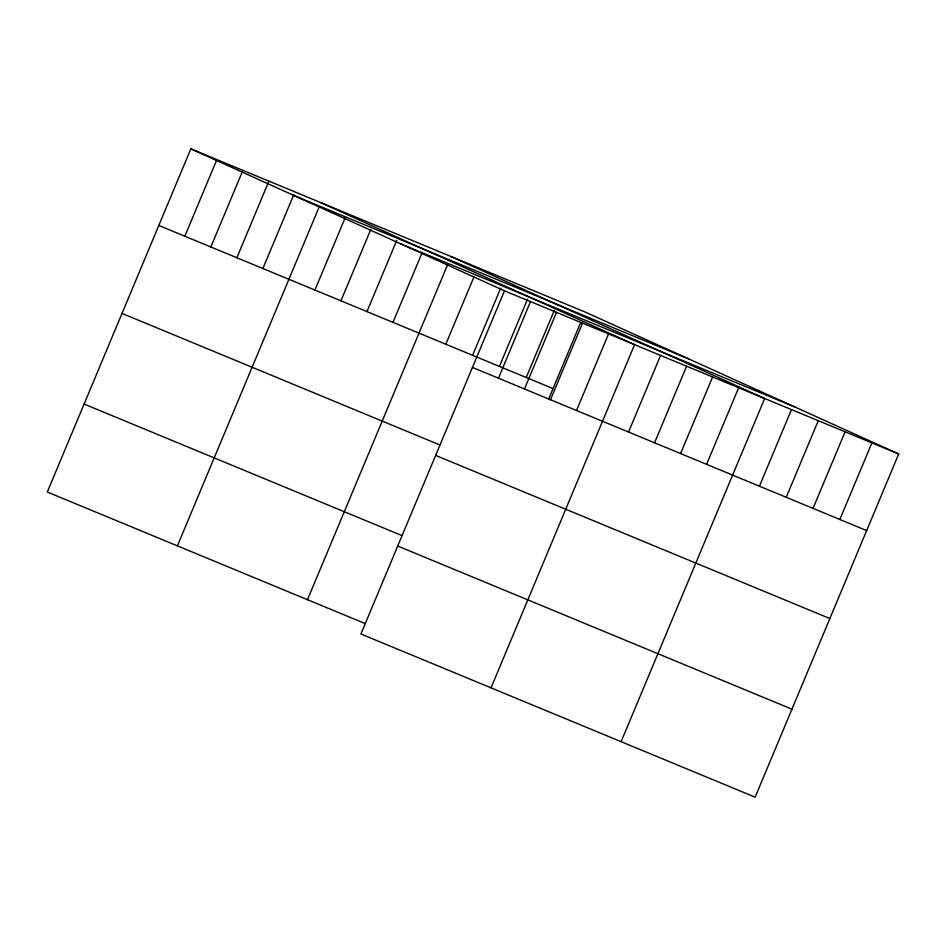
<?xml version="1.0" encoding="UTF-8"?>
<svg xmlns="http://www.w3.org/2000/svg" width="946" height="946" viewBox="0 0 946 946"><rect width="100%" height="100%" fill="white"/><g stroke="black" fill="none" stroke-linecap="round" stroke-linejoin="round"><path stroke-width="1.42" d="M190.856 148.841L504.478 290.824L360.923 633.997L755.145 797.159L898.7 453.985L585.077 312.003L190.856 148.841L47.3 492.015L365.121 623.556M184.837 236.204L216.871 159.614M210.852 246.977L242.33 171.723M236.867 257.75L268.912 181.147M262.893 268.51L293.804 194.604M177.399 545.854L319.263 206.713M314.923 290.044L345.278 217.485M340.938 300.816L370.737 229.594M366.965 311.589L396.752 240.367M392.98 322.35L422.212 252.476M307.485 599.705L447.671 264.584M445.803 344.214L473.911 277.024M472.61 355.306L500.718 288.128M499.417 366.409L527.525 299.22M498.459 378.187L530.493 301.597M526.224 377.501L554.332 310.312M524.474 388.96L556.508 312.369M548.574 399.259L580.584 322.752M550.489 399.72L582.535 323.13M576.516 410.493L608.55 333.903M491.021 687.837L634.565 344.663L320.942 202.681M628.546 432.026L660.592 355.436M654.573 442.799L686.607 366.208M680.588 453.572L712.622 376.969M706.603 464.332L738.649 387.742M621.108 741.688L764.664 398.514L451.041 256.532M759.425 486.197L791.471 409.606M786.232 497.289L818.278 420.698M813.04 508.392L845.085 431.79M839.847 519.484L871.893 442.882M294.348 195.704L688.57 358.853M400.974 243.973L795.208 407.123M504.478 290.824L898.7 453.985M158.81 225.444L553.032 388.593M472.432 367.426L866.654 530.576M122.01 313.41L439.843 444.951M435.633 455.393L829.867 618.542M84.099 404.048L401.92 535.578M397.722 546.031L791.944 709.181"/></g></svg>
